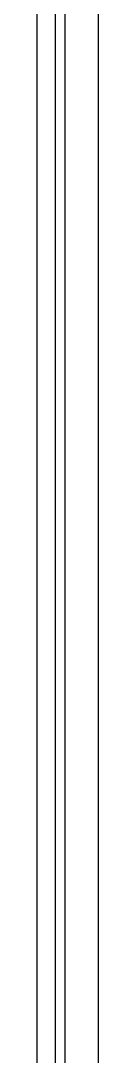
# Model space of a CAD drawing. Header units: millimetres. Extents: x 42151 to 59780, y 37376 to 44547.
# Drawn here: x 47797.5 to 47802.5, y 42623.6 to 42708.2 of the extents above; entities that cross this region are included whole.
import ezdxf

# ---------------------------------------------------------------- set-up
doc = ezdxf.new("R2010")
doc.units = ezdxf.units.MM
doc.layers.add('000-PI-ORMAR', color=2, linetype='Continuous')

msp = doc.modelspace()

# ---------------------------------------------------------------- linework, layer by layer
at = {"layer": '000-PI-ORMAR'}
for p, q in [((47797.526, 43996.747), (47797.526, 42012.247)), ((47799.026, 43996.747), (47799.026, 42012.247)), ((47799.038, 42012.247), (47799.038, 43996.747)), ((47799.807, 43976.247), (47799.807, 42025.247)), ((47802.526, 43976.247), (47802.526, 42025.247)), ((47802.526, 43976.247), (47802.526, 42025.247))]:
    msp.add_line(p, q, dxfattribs=at)

doc.saveas('drawing.dxf')
